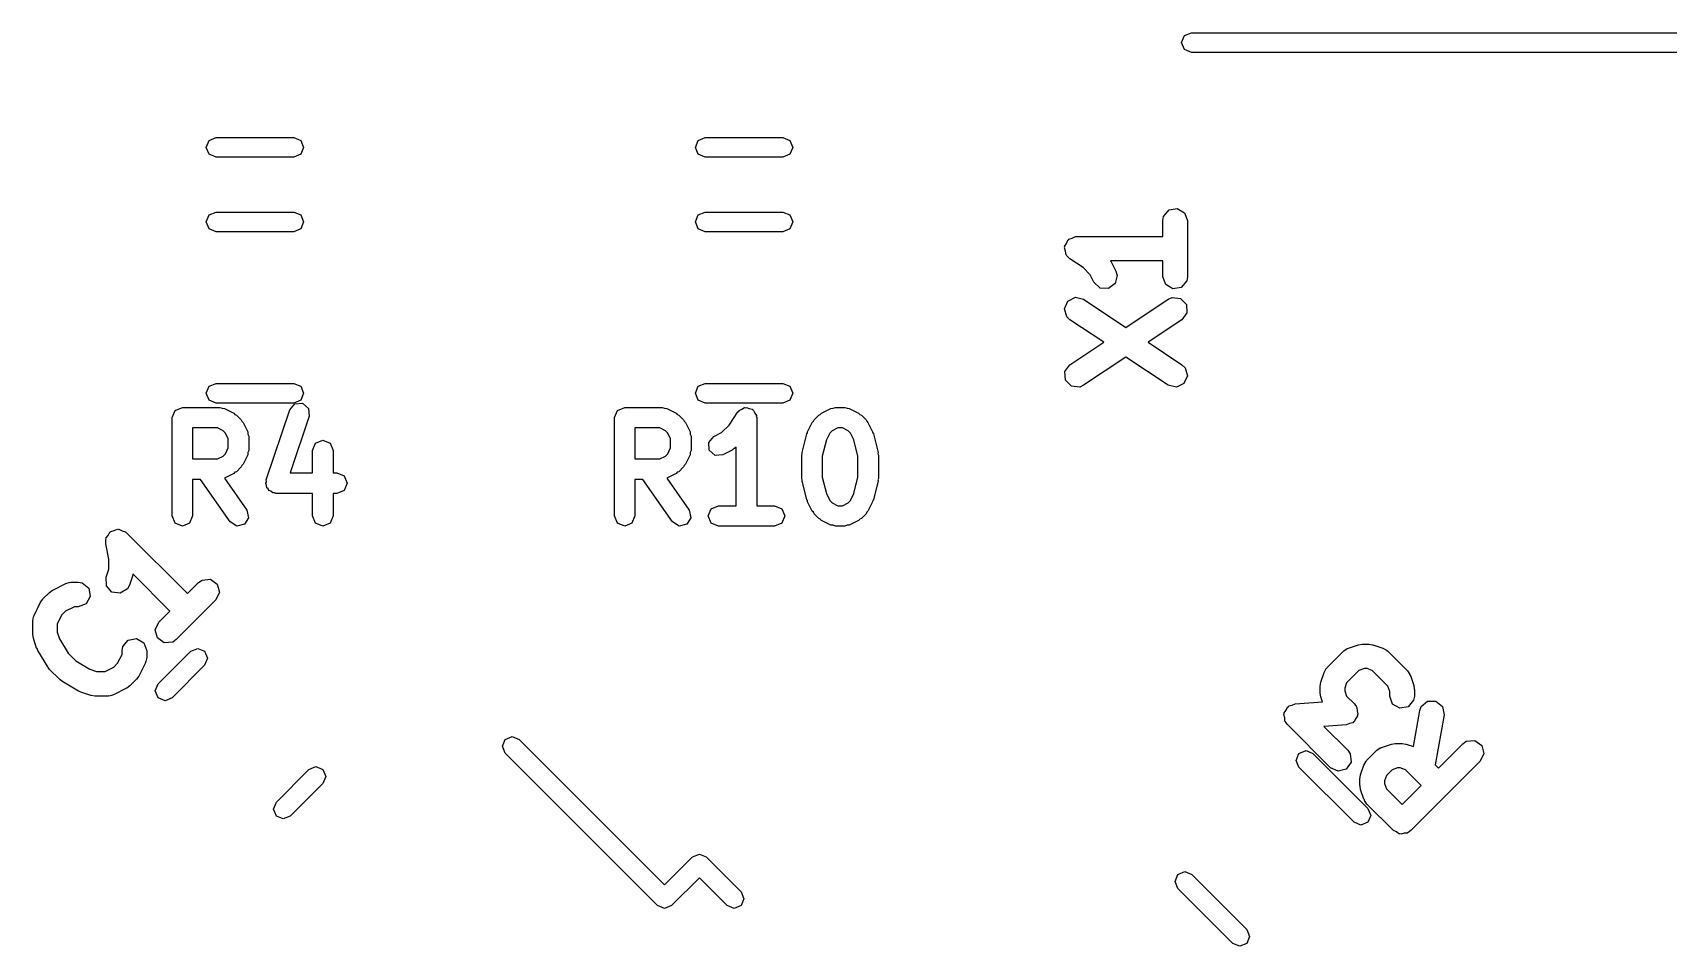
# Model space of a CAD drawing. Extents: x 83.3 to 116.7, y -117 to -83.4.
# Drawn here: x 95.93 to 105.91, y -95.4 to -89.82 of the extents above; entities that cross this region are included whole.
import ezdxf

# ---------------------------------------------------------------- set-up
doc = ezdxf.new("R2010")
doc.units = 0
doc.layers.add('BLACK', color=7, linetype='CONTINUOUS')

msp = doc.modelspace()

# ---------------------------------------------------------------- linework, layer by layer
at = {"layer": 'BLACK', "linetype": 'CONTINUOUS'}
for p, q in [((102.961, -89.8406), (103.003, -89.823)), ((103.003, -89.823), (106.803, -89.823)), ((102.943, -89.883), (102.961, -89.8406)), ((102.961, -89.9254), (102.943, -89.883)), ((103.003, -89.943), (102.961, -89.9254)), ((106.743, -89.943), (103.003, -89.943)), ((96.9907, -90.5225), (97.0083, -90.4801)), ((97.0083, -90.5649), (96.9907, -90.5225)), ((97.0083, -90.4801), (97.0507, -90.4625)), ((97.0507, -90.4625), (97.5252, -90.4625)), ((97.5252, -90.4625), (97.5677, -90.4801)), ((97.5677, -90.4801), (97.5852, -90.5225)), ((97.5852, -90.5225), (97.5677, -90.5649)), ((99.9757, -90.5225), (99.9933, -90.4801)), ((99.9933, -90.5649), (99.9757, -90.5225)), ((99.9933, -90.4801), (100.036, -90.4625)), ((100.036, -90.4625), (100.51, -90.4625)), ((100.51, -90.4625), (100.553, -90.4801)), ((100.553, -90.4801), (100.57, -90.5225)), ((100.57, -90.5225), (100.553, -90.5649)), ((97.0507, -90.5825), (97.0083, -90.5649)), ((97.5252, -90.5825), (97.0507, -90.5825)), ((97.5677, -90.5649), (97.5252, -90.5825)), ((100.036, -90.5825), (99.9933, -90.5649)), ((100.51, -90.5825), (100.036, -90.5825)), ((100.553, -90.5649), (100.51, -90.5825)), ((97.0083, -90.9351), (97.0507, -90.9175)), ((97.0507, -90.9175), (97.5252, -90.9175)), ((97.5252, -90.9175), (97.5677, -90.9351)), ((99.9933, -90.9351), (100.036, -90.9175)), ((100.036, -90.9175), (100.51, -90.9175)), ((100.51, -90.9175), (100.553, -90.9351)), ((102.833, -90.9435), (102.866, -90.9042)), ((102.866, -90.9042), (102.916, -90.8953)), ((102.916, -90.8953), (102.961, -90.921)), ((102.961, -90.921), (102.978, -90.9692)), ((96.9907, -90.9775), (97.0083, -90.9351)), ((97.0083, -91.0199), (96.9907, -90.9775)), ((97.0507, -91.0375), (97.0083, -91.0199)), ((97.5677, -91.0199), (97.5252, -91.0375)), ((97.5677, -90.9351), (97.5852, -90.9775)), ((97.5852, -90.9775), (97.5677, -91.0199)), ((99.9757, -90.9775), (99.9933, -90.9351)), ((99.9933, -91.0199), (99.9757, -90.9775)), ((100.036, -91.0375), (99.9933, -91.0199)), ((100.553, -91.0199), (100.51, -91.0375)), ((100.553, -90.9351), (100.57, -90.9775)), ((100.57, -90.9775), (100.553, -91.0199)), ((102.828, -90.9692), (102.833, -90.9435)), ((102.828, -91.0656), (102.828, -90.9692)), ((102.978, -90.9692), (102.978, -91.312)), ((97.5252, -91.0375), (97.0507, -91.0375)), ((100.51, -91.0375), (100.036, -91.0375)), ((102.229, -91.1276), (102.24, -91.1087)), ((102.24, -91.1087), (102.249, -91.0888)), ((102.249, -91.0888), (102.253, -91.0869)), ((102.253, -91.0869), (102.255, -91.0832)), ((102.255, -91.0832), (102.275, -91.0757)), ((102.275, -91.0757), (102.295, -91.0661)), ((102.295, -91.0661), (102.299, -91.0671)), ((102.299, -91.0671), (102.303, -91.0656)), ((102.303, -91.0656), (102.828, -91.0656)), ((102.228, -91.1358), (102.23, -91.1318)), ((102.234, -91.1567), (102.228, -91.1358)), ((102.23, -91.1318), (102.229, -91.1276)), ((102.238, -91.1781), (102.234, -91.1567)), ((102.241, -91.1809), (102.238, -91.1781)), ((102.243, -91.185), (102.241, -91.1809)), ((102.261, -91.203), (102.243, -91.185)), ((102.341, -91.256), (102.261, -91.203)), ((102.828, -91.2156), (102.509, -91.2156)), ((102.509, -91.2156), (102.512, -91.2202)), ((102.512, -91.2202), (102.513, -91.2214)), ((102.513, -91.2214), (102.542, -91.2785)), ((102.828, -91.312), (102.828, -91.2156)), ((102.384, -91.2993), (102.341, -91.256)), ((102.407, -91.3456), (102.384, -91.2993)), ((102.549, -91.3035), (102.537, -91.3534)), ((102.542, -91.2785), (102.549, -91.3035)), ((102.846, -91.3602), (102.828, -91.312)), ((102.978, -91.312), (102.974, -91.3377)), ((102.445, -91.3809), (102.407, -91.3456)), ((102.496, -91.3839), (102.445, -91.3809)), ((102.537, -91.3534), (102.496, -91.3839)), ((102.89, -91.3859), (102.846, -91.3602)), ((102.941, -91.377), (102.89, -91.3859)), ((102.974, -91.3377), (102.941, -91.377)), ((102.228, -91.5072), (102.249, -91.4602)), ((102.243, -91.5564), (102.228, -91.5072)), ((102.249, -91.4602), (102.295, -91.4375)), ((102.295, -91.4375), (102.345, -91.4496)), ((102.345, -91.4496), (102.603, -91.6219)), ((102.603, -91.6219), (102.861, -91.4496)), ((102.861, -91.4496), (102.885, -91.4392)), ((102.885, -91.4392), (102.936, -91.4448)), ((102.936, -91.4448), (102.972, -91.4819)), ((102.972, -91.4819), (102.975, -91.5331)), ((102.261, -91.5744), (102.243, -91.5564)), ((102.468, -91.712), (102.261, -91.5744)), ((102.945, -91.5744), (102.738, -91.712)), ((102.975, -91.5331), (102.945, -91.5744)), ((102.261, -91.8496), (102.468, -91.712)), ((102.738, -91.712), (102.945, -91.8496)), ((102.603, -91.8022), (102.345, -91.9744)), ((102.861, -91.9744), (102.603, -91.8022)), ((102.231, -91.891), (102.261, -91.8496)), ((102.234, -91.9422), (102.231, -91.891)), ((102.945, -91.8496), (102.964, -91.8676)), ((102.978, -91.9169), (102.957, -91.9638)), ((102.964, -91.8676), (102.978, -91.9169)), ((96.9907, -92.0225), (97.0083, -91.9801)), ((97.0083, -91.9801), (97.0507, -91.9625)), ((97.0507, -91.9625), (97.5252, -91.9625)), ((97.5252, -91.9625), (97.5677, -91.9801)), ((97.5677, -91.9801), (97.5852, -92.0225)), ((99.9757, -92.0225), (99.9933, -91.9801)), ((99.9933, -91.9801), (100.036, -91.9625)), ((100.036, -91.9625), (100.51, -91.9625)), ((100.51, -91.9625), (100.553, -91.9801)), ((100.553, -91.9801), (100.57, -92.0225)), ((102.27, -91.9793), (102.234, -91.9422)), ((102.321, -91.9849), (102.27, -91.9793)), ((102.345, -91.9744), (102.321, -91.9849)), ((102.911, -91.9866), (102.861, -91.9744)), ((102.957, -91.9638), (102.911, -91.9866)), ((96.8009, -92.1272), (96.8451, -92.1089)), ((96.8451, -92.1089), (97.0737, -92.1089)), ((97.0083, -92.0649), (96.9907, -92.0225)), ((97.0507, -92.0825), (97.0083, -92.0649)), ((97.5252, -92.0825), (97.0507, -92.0825)), ((97.0737, -92.1089), (97.0871, -92.1145)), ((97.0871, -92.1145), (97.1016, -92.1155)), ((97.1016, -92.1155), (97.1588, -92.1441)), ((97.5001, -92.1231), (97.5315, -92.087)), ((97.5677, -92.0649), (97.5252, -92.0825)), ((97.5315, -92.087), (97.5792, -92.0836)), ((97.5852, -92.0225), (97.5677, -92.0649)), ((97.5792, -92.0836), (97.6153, -92.1149)), ((97.6153, -92.1149), (97.6187, -92.1626)), ((99.5002, -92.1272), (99.5444, -92.1089)), ((99.5444, -92.1089), (99.773, -92.1089)), ((99.773, -92.1089), (99.7864, -92.1145)), ((99.7864, -92.1145), (99.8009, -92.1155)), ((99.8009, -92.1155), (99.8581, -92.1441)), ((99.9933, -92.0649), (99.9757, -92.0225)), ((100.036, -92.0825), (99.9933, -92.0649)), ((100.51, -92.0825), (100.036, -92.0825)), ((100.26, -92.1203), (100.275, -92.1101)), ((100.275, -92.1101), (100.281, -92.1114)), ((100.281, -92.1114), (100.287, -92.1089)), ((100.287, -92.1089), (100.304, -92.1159)), ((100.304, -92.1159), (100.322, -92.1194)), ((100.322, -92.1194), (100.326, -92.1248)), ((100.553, -92.0649), (100.51, -92.0825)), ((100.57, -92.0225), (100.553, -92.0649)), ((100.745, -92.1441), (100.802, -92.1155)), ((100.802, -92.1155), (100.817, -92.1145)), ((100.817, -92.1145), (100.83, -92.1089)), ((100.83, -92.1089), (100.887, -92.1089)), ((100.887, -92.1089), (100.901, -92.1145)), ((100.901, -92.1145), (100.915, -92.1155)), ((100.915, -92.1155), (100.972, -92.1441)), ((96.7826, -92.1714), (96.8009, -92.1272)), ((96.7826, -92.7714), (96.7826, -92.1714)), ((97.1588, -92.1441), (97.1655, -92.1519)), ((97.1655, -92.1519), (97.175, -92.1558)), ((97.175, -92.1558), (97.2036, -92.1844)), ((97.2036, -92.1844), (97.2075, -92.1939)), ((97.2075, -92.1939), (97.2153, -92.2006)), ((97.2153, -92.2006), (97.2439, -92.2578)), ((97.3573, -92.5517), (97.5001, -92.1231)), ((97.6187, -92.1626), (97.5033, -92.5089)), ((99.4819, -92.1714), (99.5002, -92.1272)), ((99.4819, -92.7714), (99.4819, -92.1714)), ((99.8581, -92.1441), (99.8648, -92.1519)), ((99.8648, -92.1519), (99.8743, -92.1558)), ((99.8743, -92.1558), (99.9029, -92.1844)), ((99.9029, -92.1844), (99.9068, -92.1939)), ((99.9068, -92.1939), (99.9146, -92.2006)), ((99.9146, -92.2006), (99.9432, -92.2578)), ((100.136, -92.2629), (100.182, -92.2173)), ((100.182, -92.2173), (100.235, -92.1368)), ((100.235, -92.1368), (100.241, -92.1332)), ((100.241, -92.1332), (100.243, -92.1272)), ((100.243, -92.1272), (100.26, -92.1203)), ((100.326, -92.1248), (100.331, -92.1272)), ((100.331, -92.1272), (100.338, -92.144)), ((100.338, -92.144), (100.349, -92.1592)), ((100.349, -92.1592), (100.347, -92.1655)), ((100.347, -92.1655), (100.35, -92.1714)), ((100.35, -92.1714), (100.35, -92.7089)), ((100.66, -92.2578), (100.689, -92.2006)), ((100.689, -92.2006), (100.696, -92.1939)), ((100.696, -92.1939), (100.7, -92.1844)), ((100.7, -92.1844), (100.729, -92.1558)), ((100.729, -92.1558), (100.738, -92.1519)), ((100.738, -92.1519), (100.745, -92.1441)), ((100.972, -92.1441), (100.979, -92.1519)), ((100.979, -92.1519), (100.989, -92.1558)), ((100.989, -92.1558), (101.017, -92.1844)), ((101.017, -92.1844), (101.021, -92.1939)), ((101.021, -92.1939), (101.029, -92.2006)), ((101.029, -92.2006), (101.057, -92.2578)), ((96.9076, -92.2339), (96.9076, -92.4232)), ((97.0589, -92.2339), (96.9076, -92.2339)), ((97.0938, -92.2514), (97.0589, -92.2339)), ((97.108, -92.2656), (97.0938, -92.2514)), ((97.1255, -92.3005), (97.108, -92.2656)), ((97.1255, -92.3567), (97.1255, -92.3005)), ((97.2439, -92.2578), (97.2449, -92.2723)), ((97.2449, -92.2723), (97.2505, -92.2857)), ((97.2505, -92.2857), (97.2505, -92.3714)), ((97.6581, -92.3272), (97.7023, -92.3089)), ((97.7023, -92.3089), (97.7465, -92.3272)), ((99.6069, -92.2339), (99.6069, -92.4232)), ((99.7582, -92.2339), (99.6069, -92.2339)), ((99.7931, -92.2514), (99.7582, -92.2339)), ((99.8073, -92.2656), (99.7931, -92.2514)), ((99.8248, -92.3005), (99.8073, -92.2656)), ((99.8248, -92.3567), (99.8248, -92.3005)), ((99.9432, -92.2578), (99.9442, -92.2723)), ((99.9442, -92.2723), (99.9498, -92.2857)), ((99.9498, -92.2857), (99.9498, -92.3714)), ((100.057, -92.3231), (100.088, -92.287)), ((100.088, -92.287), (100.136, -92.2629)), ((100.627, -92.3848), (100.655, -92.2706)), ((100.655, -92.2706), (100.659, -92.2648)), ((100.659, -92.2648), (100.66, -92.2578)), ((100.775, -92.3075), (100.75, -92.4077)), ((100.796, -92.2656), (100.775, -92.3075)), ((100.81, -92.2514), (100.796, -92.2656)), ((100.845, -92.2339), (100.81, -92.2514)), ((100.873, -92.2339), (100.845, -92.2339)), ((100.907, -92.2514), (100.873, -92.2339)), ((100.922, -92.2656), (100.907, -92.2514)), ((100.943, -92.3075), (100.922, -92.2656)), ((100.968, -92.4077), (100.943, -92.3075)), ((101.057, -92.2578), (101.058, -92.2648)), ((101.058, -92.2648), (101.062, -92.2706)), ((101.062, -92.2706), (101.091, -92.3848)), ((97.0589, -92.4232), (97.0938, -92.4058)), ((97.0938, -92.4058), (97.108, -92.3915)), ((97.108, -92.3915), (97.1255, -92.3567)), ((97.2439, -92.3994), (97.2153, -92.4565)), ((97.2449, -92.3849), (97.2439, -92.3994)), ((97.2505, -92.3714), (97.2449, -92.3849)), ((97.6398, -92.3714), (97.6581, -92.3272)), ((97.6398, -92.5089), (97.6398, -92.3714)), ((97.7465, -92.3272), (97.7648, -92.3714)), ((97.7648, -92.3714), (97.7648, -92.5089)), ((99.7582, -92.4232), (99.7931, -92.4058)), ((99.7931, -92.4058), (99.8073, -92.3915)), ((99.8073, -92.3915), (99.8248, -92.3567)), ((99.9432, -92.3994), (99.9146, -92.4565)), ((99.9442, -92.3849), (99.9432, -92.3994)), ((99.9498, -92.3714), (99.9442, -92.3849)), ((100.06, -92.3708), (100.057, -92.3231)), ((100.096, -92.4021), (100.06, -92.3708)), ((100.144, -92.3988), (100.096, -92.4021)), ((100.201, -92.3702), (100.144, -92.3988)), ((100.208, -92.3624), (100.201, -92.3702)), ((100.217, -92.3585), (100.208, -92.3624)), ((100.225, -92.3509), (100.217, -92.3585)), ((100.225, -92.7089), (100.225, -92.3509)), ((100.625, -92.4), (100.628, -92.3927)), ((100.625, -92.5429), (100.625, -92.4)), ((100.628, -92.3927), (100.627, -92.3848)), ((100.75, -92.4077), (100.75, -92.5352)), ((100.968, -92.5352), (100.968, -92.4077)), ((101.091, -92.3848), (101.09, -92.3927)), ((101.09, -92.3927), (101.093, -92.4)), ((101.093, -92.4), (101.093, -92.5429)), ((96.9076, -92.4232), (97.0589, -92.4232)), ((97.1588, -92.513), (97.1029, -92.541)), ((97.1655, -92.5053), (97.1588, -92.513)), ((97.175, -92.5013), (97.1655, -92.5053)), ((97.2036, -92.4728), (97.175, -92.5013)), ((97.2075, -92.4633), (97.2036, -92.4728)), ((97.2153, -92.4565), (97.2075, -92.4633)), ((97.5033, -92.5089), (97.6398, -92.5089)), ((97.7648, -92.5089), (97.788, -92.5089)), ((97.788, -92.5089), (97.8322, -92.5272)), ((99.6069, -92.4232), (99.7582, -92.4232)), ((99.8581, -92.513), (99.8022, -92.541)), ((99.8648, -92.5053), (99.8581, -92.513)), ((99.8743, -92.5013), (99.8648, -92.5053)), ((99.9029, -92.4728), (99.8743, -92.5013)), ((99.9068, -92.4633), (99.9029, -92.4728)), ((99.9146, -92.4565), (99.9068, -92.4633)), ((96.9554, -92.5482), (96.9076, -92.5482)), ((96.9076, -92.5482), (96.9076, -92.7714)), ((97.1368, -92.8073), (96.9554, -92.5482)), ((97.1029, -92.541), (97.2392, -92.7356)), ((97.354, -92.5714), (97.358, -92.5619)), ((97.3596, -92.5849), (97.354, -92.5714)), ((97.358, -92.5619), (97.3573, -92.5517)), ((97.3606, -92.5994), (97.3596, -92.5849)), ((97.3684, -92.6061), (97.3606, -92.5994)), ((97.3724, -92.6156), (97.3684, -92.6061)), ((97.3858, -92.6212), (97.3724, -92.6156)), ((97.8322, -92.6156), (97.788, -92.6339)), ((97.8322, -92.5272), (97.8505, -92.5714)), ((97.8505, -92.5714), (97.8322, -92.6156)), ((99.6547, -92.5482), (99.6069, -92.5482)), ((99.6069, -92.5482), (99.6069, -92.7714)), ((99.8361, -92.8073), (99.6547, -92.5482)), ((99.8022, -92.541), (99.9385, -92.7356)), ((100.628, -92.5502), (100.625, -92.5429)), ((100.627, -92.558), (100.628, -92.5502)), ((100.655, -92.6723), (100.627, -92.558)), ((100.75, -92.5352), (100.775, -92.6353)), ((100.943, -92.6353), (100.968, -92.5352)), ((101.091, -92.558), (101.062, -92.6723)), ((101.093, -92.5429), (101.09, -92.5502)), ((101.09, -92.5502), (101.091, -92.558)), ((97.3968, -92.6307), (97.3858, -92.6212)), ((97.407, -92.63), (97.3968, -92.6307)), ((97.4165, -92.6339), (97.407, -92.63)), ((97.6398, -92.6339), (97.4165, -92.6339)), ((97.6398, -92.7714), (97.6398, -92.6339)), ((97.788, -92.6339), (97.7648, -92.6339)), ((97.7648, -92.6339), (97.7648, -92.7714)), ((100.072, -92.7272), (100.116, -92.7089)), ((100.116, -92.7089), (100.225, -92.7089)), ((100.35, -92.7089), (100.459, -92.7089)), ((100.459, -92.7089), (100.503, -92.7272)), ((100.659, -92.678), (100.655, -92.6723)), ((100.66, -92.6851), (100.659, -92.678)), ((100.689, -92.7422), (100.66, -92.6851)), ((100.775, -92.6353), (100.796, -92.6773)), ((100.796, -92.6773), (100.81, -92.6915)), ((100.81, -92.6915), (100.845, -92.7089)), ((100.845, -92.7089), (100.873, -92.7089)), ((100.873, -92.7089), (100.907, -92.6915)), ((100.907, -92.6915), (100.922, -92.6773)), ((100.922, -92.6773), (100.943, -92.6353)), ((101.057, -92.6851), (101.029, -92.7422)), ((101.058, -92.678), (101.057, -92.6851)), ((101.062, -92.6723), (101.058, -92.678)), ((96.8009, -92.8156), (96.7826, -92.7714)), ((96.8451, -92.8339), (96.8009, -92.8156)), ((96.8893, -92.8156), (96.8451, -92.8339)), ((96.9076, -92.7714), (96.8893, -92.8156)), ((97.1771, -92.833), (97.1368, -92.8073)), ((97.2495, -92.7823), (97.2238, -92.8226)), ((97.2392, -92.7356), (97.2495, -92.7823)), ((97.6581, -92.8156), (97.6398, -92.7714)), ((97.7023, -92.8339), (97.6581, -92.8156)), ((97.7465, -92.8156), (97.7023, -92.8339)), ((97.7648, -92.7714), (97.7465, -92.8156)), ((99.5002, -92.8156), (99.4819, -92.7714)), ((99.5444, -92.8339), (99.5002, -92.8156)), ((99.5886, -92.8156), (99.5444, -92.8339)), ((99.6069, -92.7714), (99.5886, -92.8156)), ((99.8764, -92.833), (99.8361, -92.8073)), ((99.9488, -92.7823), (99.9231, -92.8226)), ((99.9385, -92.7356), (99.9488, -92.7823)), ((100.053, -92.7714), (100.072, -92.7272)), ((100.072, -92.8156), (100.053, -92.7714)), ((100.116, -92.8339), (100.072, -92.8156)), ((100.503, -92.8156), (100.459, -92.8339)), ((100.503, -92.7272), (100.521, -92.7714)), ((100.521, -92.7714), (100.503, -92.8156)), ((100.696, -92.749), (100.689, -92.7422)), ((100.7, -92.7585), (100.696, -92.749)), ((100.729, -92.787), (100.7, -92.7585)), ((100.738, -92.791), (100.729, -92.787)), ((100.745, -92.7988), (100.738, -92.791)), ((100.802, -92.8273), (100.745, -92.7988)), ((100.972, -92.7988), (100.915, -92.8273)), ((100.979, -92.791), (100.972, -92.7988)), ((100.989, -92.787), (100.979, -92.791)), ((101.017, -92.7585), (100.989, -92.787)), ((101.021, -92.749), (101.017, -92.7585)), ((101.029, -92.7422), (101.021, -92.749)), ((96.3773, -92.9159), (96.3794, -92.9121)), ((96.3779, -92.9419), (96.3773, -92.9159)), ((96.379, -92.9078), (96.3915, -92.89)), ((96.3794, -92.9121), (96.379, -92.9078)), ((96.3915, -92.89), (96.402, -92.8709)), ((96.402, -92.8709), (96.406, -92.8693)), ((96.406, -92.8693), (96.4085, -92.8658)), ((96.4085, -92.8658), (96.4295, -92.8601)), ((96.4295, -92.8601), (96.4498, -92.8522)), ((96.4498, -92.8522), (96.4538, -92.8536)), ((96.4538, -92.8536), (96.458, -92.8525)), ((96.458, -92.8525), (96.4777, -92.8617)), ((96.4777, -92.8617), (96.4984, -92.8687)), ((96.4984, -92.8687), (96.5006, -92.8724)), ((96.5006, -92.8724), (96.5045, -92.8742)), ((96.5045, -92.8742), (96.8757, -93.2454)), ((97.2238, -92.8226), (97.1771, -92.833)), ((99.9231, -92.8226), (99.8764, -92.833)), ((100.459, -92.8339), (100.116, -92.8339)), ((100.817, -92.8284), (100.802, -92.8273)), ((100.83, -92.8339), (100.817, -92.8284)), ((100.887, -92.8339), (100.83, -92.8339)), ((100.901, -92.8284), (100.887, -92.8339)), ((100.915, -92.8273), (100.901, -92.8284)), ((96.3967, -93.0357), (96.3779, -92.9419)), ((96.3803, -93.1459), (96.3967, -93.0969)), ((96.3967, -93.0969), (96.3967, -93.0357)), ((96.0543, -93.2238), (96.1351, -93.1834)), ((96.1351, -93.1834), (96.1601, -93.176)), ((96.1601, -93.176), (96.1644, -93.177)), ((96.1644, -93.177), (96.1686, -93.1755)), ((96.1686, -93.1755), (96.209, -93.1755)), ((96.209, -93.1755), (96.2347, -93.18)), ((96.2347, -93.18), (96.274, -93.213)), ((96.274, -93.213), (96.2829, -93.2635)), ((96.3817, -93.1972), (96.3803, -93.1459)), ((96.4158, -93.2356), (96.3817, -93.1972)), ((96.5102, -93.2163), (96.4665, -93.2431)), ((96.5226, -93.1934), (96.5102, -93.2163)), ((96.5428, -93.1328), (96.5226, -93.1934)), ((96.5438, -93.1256), (96.5428, -93.1311)), ((96.5428, -93.1311), (96.5428, -93.1328)), ((96.7697, -93.3515), (96.5438, -93.1256)), ((96.8757, -93.2454), (96.9439, -93.1772)), ((96.9439, -93.1772), (96.9653, -93.1623)), ((96.9653, -93.1623), (97.0164, -93.1578)), ((97.0164, -93.1578), (97.0584, -93.1872)), ((97.0584, -93.1872), (97.0717, -93.2368)), ((95.9399, -93.3785), (95.9803, -93.2977)), ((95.9803, -93.2977), (95.9937, -93.2797)), ((95.9937, -93.2797), (95.9944, -93.2782)), ((95.9944, -93.2782), (96.0348, -93.2378)), ((96.0348, -93.2378), (96.0532, -93.225)), ((96.0532, -93.225), (96.0543, -93.2238)), ((96.2572, -93.3079), (96.209, -93.3255)), ((96.2829, -93.2635), (96.2572, -93.3079)), ((96.4665, -93.2431), (96.4158, -93.2356)), ((97.05, -93.2833), (96.8076, -93.5257)), ((97.0717, -93.2368), (97.05, -93.2833)), ((95.932, -93.4121), (95.9365, -93.3864)), ((95.932, -93.4929), (95.932, -93.4121)), ((95.9365, -93.3864), (95.9394, -93.383)), ((95.9394, -93.383), (95.9399, -93.3785)), ((96.1091, -93.3757), (96.082, -93.4298)), ((96.1322, -93.3525), (96.1091, -93.3757)), ((96.1863, -93.3255), (96.1322, -93.3525)), ((96.209, -93.3255), (96.1863, -93.3255)), ((96.7015, -93.4197), (96.7697, -93.3515)), ((95.9326, -93.4944), (95.932, -93.4929)), ((95.9359, -93.5166), (95.9326, -93.4944)), ((95.9561, -93.5772), (95.9359, -93.5166)), ((96.082, -93.4298), (96.082, -93.4807)), ((96.082, -93.4807), (96.0958, -93.522)), ((96.6798, -93.4662), (96.7015, -93.4197)), ((96.6931, -93.5157), (96.6798, -93.4662)), ((96.7351, -93.5451), (96.6931, -93.5157)), ((95.9583, -93.58), (95.9561, -93.5772)), ((95.9629, -93.5921), (95.9583, -93.58)), ((96.0235, -93.6931), (95.9629, -93.5921)), ((96.0958, -93.522), (96.1474, -93.608)), ((96.1474, -93.608), (96.1949, -93.6556)), ((96.4504, -93.6707), (96.4775, -93.6166)), ((96.4775, -93.5939), (96.482, -93.5683)), ((96.4775, -93.6166), (96.4775, -93.5939)), ((96.482, -93.5683), (96.515, -93.529)), ((96.515, -93.529), (96.5655, -93.5201)), ((96.5655, -93.5201), (96.6099, -93.5457)), ((96.6099, -93.5457), (96.6275, -93.5939)), ((96.6275, -93.5939), (96.6275, -93.6343)), ((96.6975, -93.7964), (96.8964, -93.5975)), ((96.7862, -93.5407), (96.7351, -93.5451)), ((96.8076, -93.5257), (96.7862, -93.5407)), ((96.8964, -93.5975), (96.9388, -93.58)), ((96.9388, -93.58), (96.9812, -93.5975)), ((96.9812, -93.5975), (96.9988, -93.64)), ((103.831, -93.6964), (103.932, -93.5954)), ((103.932, -93.5954), (103.953, -93.5805)), ((103.953, -93.5805), (103.958, -93.5801)), ((103.958, -93.5801), (103.961, -93.5773)), ((103.961, -93.5773), (104.022, -93.5571)), ((104.022, -93.5571), (104.044, -93.5538)), ((104.044, -93.5538), (104.045, -93.5532)), ((104.045, -93.5532), (104.086, -93.5532)), ((104.086, -93.5532), (104.108, -93.5571)), ((104.108, -93.5571), (104.11, -93.5571)), ((104.11, -93.5571), (104.17, -93.5773)), ((104.17, -93.5773), (104.193, -93.5897)), ((104.193, -93.5897), (104.195, -93.5935)), ((104.195, -93.5935), (104.2, -93.5954)), ((104.2, -93.5954), (104.321, -93.7166)), ((96.0262, -93.6953), (96.0235, -93.6931)), ((96.0348, -93.7076), (96.0262, -93.6953)), ((96.0954, -93.7682), (96.0348, -93.7076)), ((96.1949, -93.6556), (96.281, -93.7072)), ((96.281, -93.7072), (96.3222, -93.7209)), ((96.3732, -93.7209), (96.4273, -93.6939)), ((96.4273, -93.6939), (96.4504, -93.6707)), ((96.6196, -93.6679), (96.5792, -93.7487)), ((96.6201, -93.6634), (96.6196, -93.6679)), ((96.623, -93.66), (96.6201, -93.6634)), ((96.6275, -93.6343), (96.623, -93.66)), ((96.9812, -93.6824), (96.7824, -93.8812)), ((96.9988, -93.64), (96.9812, -93.6824)), ((103.813, -93.7257), (103.825, -93.7028)), ((103.825, -93.7028), (103.829, -93.7005)), ((103.829, -93.7005), (103.831, -93.6964)), ((104.025, -93.714), (103.949, -93.79)), ((104.058, -93.7032), (104.025, -93.714)), ((104.074, -93.7032), (104.058, -93.7032)), ((104.106, -93.714), (104.074, -93.7032)), ((104.202, -93.8102), (104.106, -93.714)), ((104.321, -93.7166), (104.336, -93.7379)), ((96.0985, -93.7696), (96.0954, -93.7682)), ((96.1098, -93.7794), (96.0985, -93.7696)), ((96.2109, -93.8401), (96.1098, -93.7794)), ((96.3222, -93.7209), (96.3732, -93.7209)), ((96.5247, -93.8086), (96.5063, -93.8214)), ((96.5651, -93.7682), (96.5247, -93.8086)), ((96.5658, -93.7667), (96.5651, -93.7682)), ((96.5792, -93.7487), (96.5658, -93.7667)), ((96.68, -93.8388), (96.6975, -93.7964)), ((103.789, -93.81), (103.793, -93.788)), ((103.789, -93.8505), (103.789, -93.81)), ((103.793, -93.7863), (103.813, -93.7257)), ((103.793, -93.788), (103.793, -93.7863)), ((103.949, -93.79), (103.939, -93.8222)), ((104.213, -93.8424), (104.202, -93.8102)), ((104.336, -93.7379), (104.336, -93.7424)), ((104.336, -93.7424), (104.339, -93.7459)), ((104.339, -93.7459), (104.359, -93.8065)), ((104.359, -93.8065), (104.362, -93.8287)), ((96.2143, -93.8407), (96.2109, -93.8401)), ((96.2257, -93.8469), (96.2143, -93.8407)), ((96.2863, -93.8671), (96.2257, -93.8469)), ((96.288, -93.867), (96.2863, -93.8671)), ((96.3101, -93.8709), (96.288, -93.867)), ((96.3909, -93.8709), (96.3101, -93.8709)), ((96.3951, -93.8694), (96.3909, -93.8709)), ((96.3994, -93.8705), (96.3951, -93.8694)), ((96.4244, -93.863), (96.3994, -93.8705)), ((96.5052, -93.8226), (96.4244, -93.863)), ((96.5063, -93.8214), (96.5052, -93.8226)), ((96.6975, -93.8812), (96.68, -93.8388)), ((96.74, -93.8988), (96.6975, -93.8812)), ((96.7824, -93.8812), (96.74, -93.8988)), ((103.636, -93.917), (103.803, -93.9059)), ((103.789, -93.852), (103.789, -93.8505)), ((103.793, -93.8742), (103.789, -93.852)), ((103.803, -93.9059), (103.793, -93.8742)), ((103.939, -93.8222), (103.939, -93.8383)), ((103.939, -93.8383), (103.949, -93.8706)), ((103.949, -93.8706), (103.998, -93.9186)), ((104.213, -93.8707), (104.213, -93.8424)), ((104.23, -93.9189), (104.213, -93.8707)), ((104.358, -93.8963), (104.325, -93.9356)), ((104.363, -93.8707), (104.358, -93.8963)), ((104.362, -93.8287), (104.363, -93.8303)), ((104.363, -93.8303), (104.363, -93.8707)), ((104.405, -93.9342), (104.444, -93.9012)), ((104.444, -93.9012), (104.495, -93.9012)), ((104.495, -93.9012), (104.535, -93.9342)), ((103.567, -93.9838), (103.569, -93.9784)), ((103.572, -94.0034), (103.567, -93.9838)), ((103.569, -93.9725), (103.581, -93.9559)), ((103.569, -93.9784), (103.569, -93.9725)), ((103.573, -94.0236), (103.572, -94.0034)), ((103.581, -93.9559), (103.589, -93.9378)), ((103.589, -93.9378), (103.595, -93.9353)), ((103.595, -93.9353), (103.598, -93.9304)), ((103.598, -93.9304), (103.618, -93.9252)), ((103.618, -93.9252), (103.636, -93.917)), ((104.005, -94.0076), (103.996, -94.0258)), ((103.998, -93.9186), (104.004, -93.9279)), ((104.004, -93.9279), (104.007, -93.9299)), ((104.017, -93.9911), (104.005, -94.0076)), ((104.007, -93.9299), (104.008, -93.933)), ((104.008, -93.933), (104.012, -93.94)), ((104.012, -93.94), (104.014, -93.9601)), ((104.014, -93.9601), (104.019, -93.9798)), ((104.019, -93.9798), (104.016, -93.9851)), ((104.016, -93.9851), (104.017, -93.9911)), ((104.275, -93.9445), (104.23, -93.9189)), ((104.325, -93.9356), (104.275, -93.9445)), ((104.357, -94.1783), (104.396, -93.9586)), ((104.396, -93.9586), (104.405, -93.9342)), ((104.544, -93.9847), (104.49, -94.2897)), ((104.535, -93.9342), (104.544, -93.9847)), ((103.578, -94.0306), (103.573, -94.0236)), ((103.579, -94.0336), (103.578, -94.0306)), ((103.582, -94.0357), (103.579, -94.0336)), ((103.588, -94.0449), (103.582, -94.0357)), ((103.851, -94.3075), (103.588, -94.0449)), ((103.949, -94.0465), (103.811, -94.0557)), ((103.811, -94.0557), (103.957, -94.2015)), ((103.968, -94.0383), (103.949, -94.0465)), ((103.987, -94.0331), (103.968, -94.0383)), ((103.991, -94.0282), (103.987, -94.0331)), ((103.996, -94.0258), (103.991, -94.0282)), ((98.798, -94.177), (98.8156, -94.1345)), ((98.8156, -94.2194), (98.798, -94.177)), ((98.8156, -94.1345), (98.858, -94.117)), ((98.858, -94.117), (98.9004, -94.1345)), ((98.9004, -94.1345), (99.7879, -95.022)), ((103.659, -94.2203), (103.702, -94.2028)), ((103.702, -94.2028), (103.744, -94.2203)), ((103.957, -94.2015), (103.972, -94.2228)), ((104.073, -94.2621), (104.134, -94.2015)), ((104.134, -94.2015), (104.155, -94.1865)), ((104.155, -94.1865), (104.16, -94.1862)), ((104.16, -94.1862), (104.163, -94.1834)), ((104.163, -94.1834), (104.224, -94.1632)), ((104.224, -94.1632), (104.246, -94.1599)), ((104.246, -94.1599), (104.248, -94.1593)), ((104.248, -94.1593), (104.288, -94.1593)), ((104.288, -94.1593), (104.31, -94.1632)), ((104.31, -94.1632), (104.312, -94.1632)), ((104.312, -94.1632), (104.357, -94.1783)), ((104.51, -94.3101), (104.659, -94.1611)), ((104.659, -94.1611), (104.68, -94.1461)), ((104.68, -94.1461), (104.732, -94.1417)), ((104.732, -94.1417), (104.774, -94.1711)), ((104.774, -94.1711), (104.787, -94.2206)), ((97.6176, -94.3188), (97.66, -94.3012)), ((97.66, -94.3012), (97.7025, -94.3188)), ((99.7454, -95.1492), (98.8156, -94.2194)), ((103.642, -94.2628), (103.659, -94.2203)), ((103.659, -94.3052), (103.642, -94.2628)), ((103.995, -94.6407), (103.659, -94.3052)), ((103.744, -94.2203), (104.08, -94.5559)), ((103.898, -94.3292), (103.851, -94.3075)), ((103.977, -94.2739), (103.947, -94.316)), ((103.972, -94.2228), (103.977, -94.2739)), ((104.035, -94.352), (104.055, -94.2914)), ((104.055, -94.2914), (104.068, -94.2685)), ((104.068, -94.2685), (104.071, -94.2662)), ((104.071, -94.2662), (104.073, -94.2621)), ((104.26, -94.3093), (104.227, -94.3201)), ((104.276, -94.3093), (104.26, -94.3093)), ((104.308, -94.3201), (104.276, -94.3093)), ((104.765, -94.2671), (104.341, -94.6914)), ((104.49, -94.2897), (104.51, -94.3101)), ((104.787, -94.2206), (104.765, -94.2671)), ((97.4188, -94.5176), (97.6176, -94.3188)), ((97.7025, -94.4036), (97.5036, -94.6025)), ((97.7025, -94.3188), (97.72, -94.3612)), ((97.72, -94.3612), (97.7025, -94.4036)), ((103.947, -94.316), (103.898, -94.3292)), ((104.031, -94.3757), (104.035, -94.3537)), ((104.031, -94.4161), (104.031, -94.3757)), ((104.035, -94.3537), (104.035, -94.352)), ((104.192, -94.3556), (104.181, -94.3879)), ((104.181, -94.3879), (104.181, -94.404)), ((104.181, -94.404), (104.192, -94.4362)), ((104.227, -94.3201), (104.192, -94.3556)), ((104.404, -94.4161), (104.308, -94.3201)), ((104.032, -94.4177), (104.031, -94.4161)), ((104.035, -94.4399), (104.032, -94.4177)), ((104.055, -94.5005), (104.035, -94.4399)), ((104.058, -94.504), (104.055, -94.5005)), ((104.058, -94.5084), (104.058, -94.504)), ((104.073, -94.5298), (104.058, -94.5084)), ((104.192, -94.4362), (104.288, -94.5323)), ((104.288, -94.5323), (104.404, -94.4161)), ((97.4012, -94.56), (97.4188, -94.5176)), ((97.4188, -94.6025), (97.4012, -94.56)), ((97.4612, -94.62), (97.4188, -94.6025)), ((97.5036, -94.6025), (97.4612, -94.62)), ((104.235, -94.6914), (104.073, -94.5298)), ((104.08, -94.5559), (104.097, -94.5983)), ((104.097, -94.5983), (104.08, -94.6407)), ((104.037, -94.6583), (103.995, -94.6407)), ((104.08, -94.6407), (104.037, -94.6583)), ((104.253, -94.6996), (104.235, -94.6914)), ((104.269, -94.7108), (104.253, -94.6996)), ((104.275, -94.7102), (104.269, -94.7108)), ((104.281, -94.7131), (104.275, -94.7102)), ((104.3, -94.708), (104.281, -94.7131)), ((104.32, -94.7063), (104.3, -94.708)), ((104.328, -94.7007), (104.32, -94.7063)), ((104.331, -94.6998), (104.328, -94.7007)), ((104.333, -94.6971), (104.331, -94.6998)), ((104.341, -94.6914), (104.333, -94.6971)), ((99.7879, -95.022), (99.9576, -94.8523)), ((99.9576, -94.8523), (100, -94.8347)), ((100, -94.8347), (100.042, -94.8523)), ((100.042, -94.8523), (100.255, -95.0644)), ((100, -94.9795), (99.8303, -95.1492)), ((100.17, -95.1492), (100, -94.9795)), ((102.903, -95.0017), (102.92, -94.9593)), ((102.92, -95.0441), (102.903, -95.0017)), ((102.92, -94.9593), (102.963, -94.9417)), ((102.963, -94.9417), (103.005, -94.9593)), ((103.005, -94.9593), (103.341, -95.2948)), ((100.255, -95.0644), (100.272, -95.1068)), ((100.272, -95.1068), (100.255, -95.1492)), ((103.256, -95.3797), (102.92, -95.0441)), ((99.7879, -95.1668), (99.7454, -95.1492)), ((99.8303, -95.1492), (99.7879, -95.1668)), ((100.212, -95.1668), (100.17, -95.1492)), ((100.255, -95.1492), (100.212, -95.1668)), ((103.341, -95.2948), (103.358, -95.3372)), ((103.298, -95.3972), (103.256, -95.3797)), ((103.341, -95.3797), (103.298, -95.3972)), ((103.358, -95.3372), (103.341, -95.3797))]:
    msp.add_line(p, q, dxfattribs=at)

doc.saveas('drawing.dxf')
